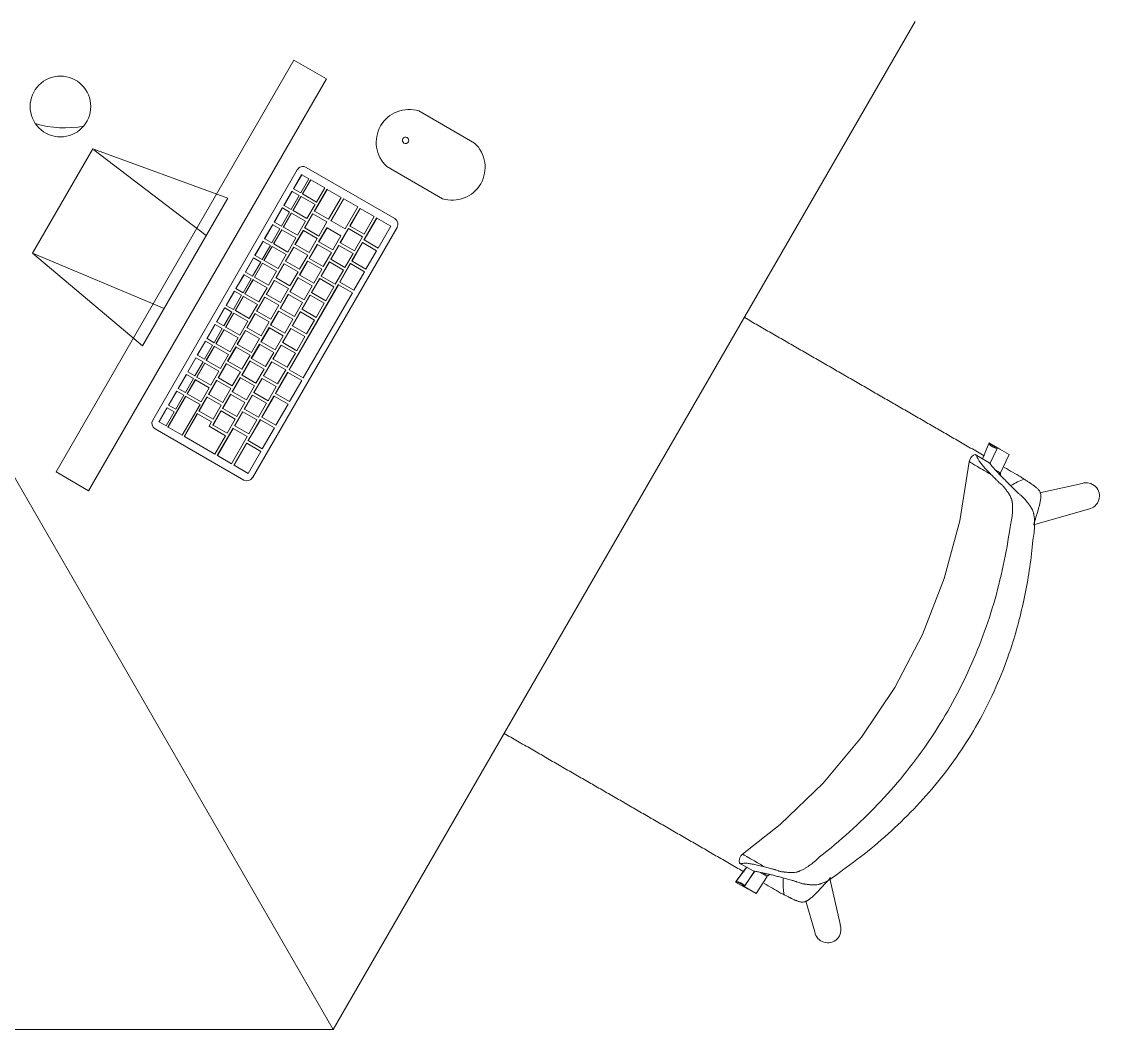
# Model space of a CAD drawing. Header units: millimetres. Extents: x 155927 to 295199, y -4084 to 97293.
# Drawn here: x 177814 to 178879, y 20012 to 21008 of the extents above; entities that cross this region are included whole.
import ezdxf

# ---------------------------------------------------------------- set-up
doc = ezdxf.new("R2010")
doc.units = ezdxf.units.MM
doc.header["$MEASUREMENT"] = 0
doc.layers.add('A-GENM', color=8, linetype='CONTINUOUS', lineweight=9)
doc.layers.add('I-FURN', color=8, linetype='CONTINUOUS', lineweight=9)

msp = doc.modelspace()

# ---------------------------------------------------------------- linework, layer by layer
at = {"layer": 'A-GENM'}
for p, q in [((178261.4, 20887.6), (178206.4, 20919.3)), ((178094.9, 20863.5), (178182.5, 20812.9)), ((178174.6, 20864.3), (178229.6, 20832.6)), ((177943.5, 20613.8), (178086.2, 20861.1)), ((178082.4, 20842.5), (178090.4, 20856.4)), ((178090.6, 20856.3), (178082.6, 20842.4)), ((178090.6, 20856.3), (178090.4, 20856.4)), ((178097.6, 20852.3), (178090.6, 20856.3)), ((178082.6, 20842.4), (178082.4, 20842.5)), ((178082.6, 20842.4), (178089.6, 20838.4)), ((178089.6, 20838.4), (178097.6, 20852.3)), ((178091.3, 20837.4), (178099.3, 20851.3)), ((178099.5, 20851.1), (178091.5, 20837.3)), ((178099.5, 20851.1), (178099.3, 20851.3)), ((178113.3, 20843.2), (178099.5, 20851.1)), ((178105.3, 20829.3), (178113.3, 20843.2)), ((178072.9, 20826.1), (178080.9, 20839.9)), ((178081.1, 20839.8), (178073.1, 20826)), ((178080.1, 20822), (178088.1, 20835.8)), ((178081.1, 20839.8), (178080.9, 20839.9)), ((178088.1, 20835.8), (178081.1, 20839.8)), ((178081.8, 20821), (178089.8, 20834.8)), ((178090, 20834.7), (178082, 20820.8)), ((178090, 20834.7), (178089.8, 20834.8)), ((178103.8, 20826.7), (178090, 20834.7)), ((178091.5, 20837.3), (178091.3, 20837.4)), ((178091.5, 20837.3), (178105.3, 20829.3)), ((178102.9, 20820.3), (178115.4, 20842)), ((178115.7, 20841.8), (178103.2, 20820.2)), ((178115.7, 20841.8), (178115.4, 20842)), ((178129.5, 20833.9), (178115.7, 20841.8)), ((178117, 20812.2), (178129.5, 20833.9)), ((178119.3, 20810.8), (178131.8, 20832.5)), ((178132.1, 20832.4), (178119.6, 20810.7)), ((178132.1, 20832.4), (178131.8, 20832.5)), ((178145.9, 20824.4), (178132.1, 20832.4)), ((178063.4, 20809.6), (178071.4, 20823.5)), ((178071.6, 20823.4), (178063.6, 20809.5)), ((178071.6, 20823.4), (178071.4, 20823.5)), ((178078.6, 20819.4), (178071.6, 20823.4)), ((178073.1, 20826), (178072.9, 20826.1)), ((178073.1, 20826), (178080.1, 20822)), ((178082, 20820.8), (178081.8, 20821)), ((178082, 20820.8), (178095.8, 20812.9)), ((178095.8, 20812.9), (178103.8, 20826.7)), ((178133.4, 20802.7), (178145.9, 20824.4)), ((178138.2, 20805.7), (178148.2, 20823)), ((178148.4, 20822.9), (178138.4, 20805.6)), ((178148.4, 20822.9), (178148.2, 20823)), ((178162.2, 20814.9), (178148.4, 20822.9)), ((178070.6, 20805.5), (178078.6, 20819.4)), ((178072.3, 20804.5), (178080.3, 20818.4)), ((178080.5, 20818.2), (178072.5, 20804.4)), ((178080.5, 20818.2), (178080.3, 20818.4)), ((178094.3, 20810.3), (178080.5, 20818.2)), ((178086.3, 20796.4), (178094.3, 20810.3)), ((178093.4, 20803.9), (178101.4, 20817.7)), ((178101.7, 20817.6), (178093.7, 20803.7)), ((178101.7, 20817.6), (178101.4, 20817.7)), ((178115.5, 20809.6), (178101.7, 20817.6)), ((178103.2, 20820.2), (178102.9, 20820.3)), ((178103.2, 20820.2), (178117, 20812.2)), ((178119.6, 20810.7), (178119.3, 20810.8)), ((178119.6, 20810.7), (178133.4, 20802.7)), ((178152.1, 20791.9), (178164.6, 20813.6)), ((178152.2, 20797.6), (178162.2, 20814.9)), ((178164.8, 20813.4), (178152.3, 20791.8)), ((178164.8, 20813.4), (178164.6, 20813.6)), ((178178.6, 20805.5), (178164.8, 20813.4)), ((178184.8, 20804.2), (178042.1, 20556.9)), ((178053.9, 20793.2), (178061.9, 20807)), ((178062.1, 20806.9), (178054.1, 20793)), ((178061.1, 20789.1), (178069.1, 20802.9)), ((178062.1, 20806.9), (178061.9, 20807)), ((178069.1, 20802.9), (178062.1, 20806.9)), ((178062.8, 20788.1), (178070.8, 20801.9)), ((178071, 20801.8), (178063, 20787.9)), ((178063.6, 20809.5), (178063.4, 20809.6)), ((178063.6, 20809.5), (178070.6, 20805.5)), ((178071, 20801.8), (178070.8, 20801.9)), ((178084.8, 20793.8), (178071, 20801.8)), ((178072.5, 20804.4), (178072.3, 20804.5)), ((178072.5, 20804.4), (178086.3, 20796.4)), ((178083.9, 20787.4), (178091.9, 20801.3)), ((178092.2, 20801.1), (178084.2, 20787.3)), ((178092.2, 20801.1), (178091.9, 20801.3)), ((178106, 20793.1), (178092.2, 20801.1)), ((178093.7, 20803.7), (178093.4, 20803.9)), ((178093.7, 20803.7), (178107.5, 20795.7)), ((178107.3, 20790.1), (178115.3, 20803.9)), ((178107.5, 20795.7), (178115.5, 20809.6)), ((178115.6, 20803.8), (178107.6, 20789.9)), ((178115.6, 20803.8), (178115.3, 20803.9)), ((178129.4, 20795.8), (178115.6, 20803.8)), ((178128.7, 20789.3), (178136.7, 20803.1)), ((178136.9, 20803), (178128.9, 20789.1)), ((178136.9, 20803), (178136.7, 20803.1)), ((178150.8, 20795), (178136.9, 20803)), ((178138.4, 20805.6), (178138.2, 20805.7)), ((178138.4, 20805.6), (178152.2, 20797.6)), ((178166.1, 20783.8), (178178.6, 20805.5)), ((178044.4, 20776.7), (178052.4, 20790.6)), ((178052.6, 20790.4), (178044.6, 20776.6)), ((178052.6, 20790.4), (178052.4, 20790.6)), ((178059.6, 20786.5), (178052.6, 20790.4)), ((178054.1, 20793), (178053.9, 20793.2)), ((178054.1, 20793), (178061.1, 20789.1)), ((178076.8, 20779.9), (178084.8, 20793.8)), ((178098, 20779.3), (178106, 20793.1)), ((178107.6, 20789.9), (178107.3, 20790.1)), ((178107.6, 20789.9), (178121.4, 20781.9)), ((178121.4, 20781.9), (178129.4, 20795.8)), ((178128.9, 20789.1), (178128.7, 20789.3)), ((178128.9, 20789.1), (178142.8, 20781.1)), ((178140.1, 20771.1), (178150.6, 20789.3)), ((178150.8, 20789.2), (178140.3, 20771)), ((178142.8, 20781.1), (178150.8, 20795)), ((178150.8, 20789.2), (178150.6, 20789.3)), ((178164.6, 20781.2), (178150.8, 20789.2)), ((178152.3, 20791.8), (178152.1, 20791.9)), ((178152.3, 20791.8), (178166.1, 20783.8)), ((178051.6, 20772.6), (178059.6, 20786.5)), ((178053.3, 20771.6), (178061.3, 20785.5)), ((178061.5, 20785.3), (178053.5, 20771.5)), ((178061.5, 20785.3), (178061.3, 20785.5)), ((178075.3, 20777.3), (178061.5, 20785.3)), ((178063, 20787.9), (178062.8, 20788.1)), ((178063, 20787.9), (178076.8, 20779.9)), ((178074.4, 20770.9), (178082.4, 20784.8)), ((178082.7, 20784.7), (178074.7, 20770.8)), ((178082.7, 20784.7), (178082.4, 20784.8)), ((178096.5, 20776.7), (178082.7, 20784.7)), ((178084.2, 20787.3), (178083.9, 20787.4)), ((178084.2, 20787.3), (178098, 20779.3)), ((178097.8, 20773.6), (178105.8, 20787.5)), ((178106.1, 20787.3), (178098.1, 20773.5)), ((178106.1, 20787.3), (178105.8, 20787.5)), ((178119.9, 20779.3), (178106.1, 20787.3)), ((178111.9, 20765.5), (178119.9, 20779.3)), ((178119.2, 20772.8), (178127.2, 20786.7)), ((178127.4, 20786.5), (178119.4, 20772.7)), ((178127.4, 20786.5), (178127.2, 20786.7)), ((178141.3, 20778.5), (178127.4, 20786.5)), ((178133.3, 20764.7), (178141.3, 20778.5)), ((178154.1, 20763), (178164.6, 20781.2)), ((178034.9, 20760.3), (178042.9, 20774.1)), ((178043.1, 20774), (178035.1, 20760.1)), ((178042.1, 20756.1), (178050.1, 20770)), ((178043.1, 20774), (178042.9, 20774.1)), ((178050.1, 20770), (178043.1, 20774)), ((178043.8, 20755.2), (178051.8, 20769)), ((178052, 20768.9), (178044, 20755)), ((178044.6, 20776.6), (178044.4, 20776.7)), ((178044.6, 20776.6), (178051.6, 20772.6)), ((178052, 20768.9), (178051.8, 20769)), ((178065.8, 20760.9), (178052, 20768.9)), ((178053.5, 20771.5), (178053.3, 20771.6)), ((178053.5, 20771.5), (178067.3, 20763.5)), ((178064.9, 20754.5), (178072.9, 20768.3)), ((178073.2, 20768.2), (178065.2, 20754.4)), ((178067.3, 20763.5), (178075.3, 20777.3)), ((178073.2, 20768.2), (178072.9, 20768.3)), ((178087, 20760.2), (178073.2, 20768.2)), ((178074.7, 20770.8), (178074.4, 20770.9)), ((178074.7, 20770.8), (178088.5, 20762.8)), ((178088.3, 20757.2), (178096.3, 20771)), ((178088.5, 20762.8), (178096.5, 20776.7)), ((178096.6, 20770.9), (178088.6, 20757)), ((178096.5, 20770.9), (178096.3, 20771)), ((178110.4, 20762.9), (178096.6, 20770.9)), ((178098.1, 20773.5), (178097.8, 20773.6)), ((178098.1, 20773.5), (178111.9, 20765.5)), ((178109.7, 20756.3), (178117.7, 20770.2)), ((178117.9, 20770.1), (178109.9, 20756.2)), ((178117.9, 20770.1), (178117.7, 20770.2)), ((178131.8, 20762.1), (178117.9, 20770.1)), ((178119.4, 20772.7), (178119.2, 20772.8)), ((178119.4, 20772.7), (178133.3, 20764.7)), ((178128.1, 20750.3), (178138.6, 20768.5)), ((178138.8, 20768.4), (178128.3, 20750.2)), ((178138.8, 20768.4), (178138.6, 20768.5)), ((178152.6, 20760.4), (178138.8, 20768.4)), ((178140.3, 20771), (178140.1, 20771.1)), ((178140.3, 20771), (178154.1, 20763)), ((178025.4, 20743.8), (178033.4, 20757.7)), ((178033.6, 20757.5), (178025.6, 20743.7)), ((178033.6, 20757.5), (178033.4, 20757.7)), ((178040.6, 20753.5), (178033.6, 20757.5)), ((178035.1, 20760.1), (178034.9, 20760.3)), ((178035.1, 20760.1), (178042.1, 20756.1)), ((178057.8, 20747), (178065.8, 20760.9)), ((178079, 20746.4), (178087, 20760.2)), ((178088.6, 20757), (178088.3, 20757.2)), ((178088.6, 20757), (178102.4, 20749)), ((178102.4, 20749), (178110.4, 20762.9)), ((178123.8, 20748.2), (178131.8, 20762.1)), ((178142.1, 20742.2), (178152.6, 20760.4)), ((178032.6, 20739.7), (178040.6, 20753.5)), ((178034.3, 20738.7), (178042.3, 20752.6)), ((178042.5, 20752.4), (178034.5, 20738.6)), ((178042.5, 20752.4), (178042.3, 20752.6)), ((178056.3, 20744.4), (178042.5, 20752.4)), ((178044, 20755), (178043.8, 20755.2)), ((178044, 20755), (178057.8, 20747)), ((178055.4, 20738), (178063.4, 20751.9)), ((178063.7, 20751.8), (178055.7, 20737.9)), ((178063.7, 20751.8), (178063.4, 20751.9)), ((178077.5, 20743.8), (178063.7, 20751.8)), ((178065.2, 20754.4), (178064.9, 20754.5)), ((178065.2, 20754.4), (178079, 20746.4)), ((178078.1, 20663.7), (178126.6, 20747.7)), ((178126.8, 20747.6), (178078.3, 20663.6)), ((178078.8, 20740.7), (178086.8, 20754.6)), ((178087.1, 20754.4), (178079.1, 20740.6)), ((178087.1, 20754.4), (178086.8, 20754.6)), ((178100.9, 20746.4), (178087.1, 20754.4)), ((178092.9, 20732.6), (178100.9, 20746.4)), ((178100.2, 20739.9), (178108.2, 20753.7)), ((178108.4, 20753.6), (178100.4, 20739.8)), ((178108.4, 20753.6), (178108.2, 20753.7)), ((178122.3, 20745.6), (178108.4, 20753.6)), ((178109.9, 20756.2), (178109.7, 20756.3)), ((178109.9, 20756.2), (178123.8, 20748.2)), ((178126.8, 20747.6), (178126.6, 20747.7)), ((178140.6, 20739.6), (178126.8, 20747.6)), ((178128.3, 20750.2), (178128.1, 20750.3)), ((178128.3, 20750.2), (178142.1, 20742.2)), ((178015.9, 20727.4), (178023.9, 20741.2)), ((178024.1, 20741.1), (178016.1, 20727.2)), ((178023.1, 20723.2), (178031.1, 20737.1)), ((178024.1, 20741.1), (178023.9, 20741.2)), ((178031.1, 20737.1), (178024.1, 20741.1)), ((178024.8, 20722.2), (178032.8, 20736.1)), ((178033, 20736), (178025, 20722.1)), ((178025.6, 20743.7), (178025.4, 20743.8)), ((178025.6, 20743.7), (178032.6, 20739.7)), ((178033, 20736), (178032.8, 20736.1)), ((178046.8, 20728), (178033, 20736)), ((178034.5, 20738.6), (178034.3, 20738.7)), ((178034.5, 20738.6), (178048.3, 20730.6)), ((178048.3, 20730.6), (178056.3, 20744.4)), ((178055.7, 20737.9), (178055.4, 20738)), ((178055.7, 20737.9), (178069.5, 20729.9)), ((178069.3, 20724.2), (178077.3, 20738.1)), ((178069.5, 20729.9), (178077.5, 20743.8)), ((178077.6, 20738), (178069.6, 20724.1)), ((178077.6, 20738), (178077.3, 20738.1)), ((178091.4, 20730), (178077.6, 20738)), ((178079.1, 20740.6), (178078.8, 20740.7)), ((178079.1, 20740.6), (178092.9, 20732.6)), ((178090.7, 20723.4), (178098.7, 20737.3)), ((178098.9, 20737.2), (178090.9, 20723.3)), ((178092.1, 20655.6), (178140.6, 20739.6)), ((178098.9, 20737.2), (178098.7, 20737.3)), ((178112.8, 20729.2), (178098.9, 20737.2)), ((178100.4, 20739.8), (178100.2, 20739.9)), ((178100.4, 20739.8), (178114.3, 20731.8)), ((178114.3, 20731.8), (178122.3, 20745.6)), ((178016.1, 20727.2), (178015.9, 20727.4)), ((178016.1, 20727.2), (178023.1, 20723.2)), ((178038.8, 20714.1), (178046.8, 20728)), ((178045.9, 20721.6), (178053.9, 20735.4)), ((178054.2, 20735.3), (178046.2, 20721.4)), ((178054.2, 20735.3), (178053.9, 20735.4)), ((178068, 20727.3), (178054.2, 20735.3)), ((178060, 20713.5), (178068, 20727.3)), ((178083.4, 20716.1), (178091.4, 20730)), ((178104.8, 20715.3), (178112.8, 20729.2)), ((178006.4, 20710.9), (178014.4, 20724.8)), ((178014.6, 20724.6), (178006.6, 20710.8)), ((178013.6, 20706.8), (178021.6, 20720.6)), ((178014.6, 20724.6), (178014.4, 20724.8)), ((178021.6, 20720.6), (178014.6, 20724.6)), ((178015.3, 20705.8), (178023.3, 20719.6)), ((178023.5, 20719.5), (178015.5, 20705.7)), ((178023.5, 20719.5), (178023.3, 20719.6)), ((178037.3, 20711.5), (178023.5, 20719.5)), ((178025, 20722.1), (178024.8, 20722.2)), ((178025, 20722.1), (178038.8, 20714.1)), ((178036.4, 20705.1), (178044.4, 20719)), ((178044.7, 20718.8), (178036.7, 20705)), ((178044.7, 20718.8), (178044.4, 20719)), ((178058.5, 20710.9), (178044.7, 20718.8)), ((178046.2, 20721.4), (178045.9, 20721.6)), ((178046.2, 20721.4), (178060, 20713.5)), ((178059.8, 20707.8), (178067.8, 20721.6)), ((178068.1, 20721.5), (178060.1, 20707.6)), ((178068.1, 20721.5), (178067.8, 20721.6)), ((178081.9, 20713.5), (178068.1, 20721.5)), ((178069.6, 20724.1), (178069.3, 20724.2)), ((178069.6, 20724.1), (178083.4, 20716.1)), ((178081.2, 20707), (178089.2, 20720.8)), ((178089.4, 20720.7), (178081.4, 20706.8)), ((178089.4, 20720.7), (178089.2, 20720.8)), ((178103.3, 20712.7), (178089.4, 20720.7)), ((178090.9, 20723.3), (178090.7, 20723.4)), ((178090.9, 20723.3), (178104.8, 20715.3)), ((177996.9, 20694.5), (178004.9, 20708.3)), ((178005.1, 20708.2), (177997.1, 20694.3)), ((178004.1, 20690.3), (178012.1, 20704.2)), ((178005.1, 20708.2), (178004.9, 20708.3)), ((178012.1, 20704.2), (178005.1, 20708.2)), ((178006.6, 20710.8), (178006.4, 20710.9)), ((178006.6, 20710.8), (178013.6, 20706.8)), ((178015.5, 20705.7), (178015.3, 20705.8)), ((178015.5, 20705.7), (178029.3, 20697.7)), ((178029.3, 20697.7), (178037.3, 20711.5)), ((178036.7, 20705), (178036.4, 20705.1)), ((178036.7, 20705), (178050.5, 20697)), ((178050.3, 20691.3), (178058.3, 20705.2)), ((178050.5, 20697), (178058.5, 20710.9)), ((178058.6, 20705.1), (178050.6, 20691.2)), ((178058.6, 20705.1), (178058.3, 20705.2)), ((178072.4, 20697.1), (178058.6, 20705.1)), ((178060.1, 20707.6), (178059.8, 20707.8)), ((178060.1, 20707.6), (178073.9, 20699.7)), ((178071.7, 20690.5), (178079.7, 20704.4)), ((178079.9, 20704.2), (178071.9, 20690.4)), ((178073.9, 20699.7), (178081.9, 20713.5)), ((178079.9, 20704.2), (178079.7, 20704.4)), ((178093.8, 20696.3), (178079.9, 20704.2)), ((178081.4, 20706.8), (178081.2, 20707)), ((178081.4, 20706.8), (178095.3, 20698.9)), ((178095.3, 20698.9), (178103.3, 20712.7)), ((177997.1, 20694.3), (177996.9, 20694.5)), ((177997.1, 20694.3), (178004.1, 20690.3)), ((178005.8, 20689.3), (178013.8, 20703.2)), ((178014, 20703.1), (178006, 20689.2)), ((178014, 20703.1), (178013.8, 20703.2)), ((178027.8, 20695.1), (178014, 20703.1)), ((178019.8, 20681.2), (178027.8, 20695.1)), ((178026.9, 20688.7), (178034.9, 20702.5)), ((178035.2, 20702.4), (178027.2, 20688.5)), ((178035.2, 20702.4), (178034.9, 20702.5)), ((178049, 20694.4), (178035.2, 20702.4)), ((178041, 20680.6), (178049, 20694.4)), ((178064.4, 20683.2), (178072.4, 20697.1)), ((178085.8, 20682.4), (178093.8, 20696.3)), ((177987.4, 20678), (177995.4, 20691.9)), ((177995.6, 20691.7), (177987.6, 20677.9)), ((177994.6, 20673.9), (178002.6, 20687.7)), ((177995.6, 20691.7), (177995.4, 20691.9)), ((178002.6, 20687.7), (177995.6, 20691.7)), ((177996.3, 20672.9), (178004.3, 20686.7)), ((178004.5, 20686.6), (177996.5, 20672.7)), ((178004.5, 20686.6), (178004.3, 20686.7)), ((178018.3, 20678.6), (178004.5, 20686.6)), ((178006, 20689.2), (178005.8, 20689.3)), ((178006, 20689.2), (178019.8, 20681.2)), ((178017.4, 20672.2), (178025.4, 20686.1)), ((178025.7, 20685.9), (178017.7, 20672.1)), ((178025.7, 20685.9), (178025.4, 20686.1)), ((178039.5, 20678), (178025.7, 20685.9)), ((178027.2, 20688.5), (178026.9, 20688.7)), ((178027.2, 20688.5), (178041, 20680.6)), ((178040.8, 20674.9), (178048.8, 20688.7)), ((178049.1, 20688.6), (178041.1, 20674.7)), ((178049.1, 20688.6), (178048.8, 20688.7)), ((178062.9, 20680.6), (178049.1, 20688.6)), ((178050.6, 20691.2), (178050.3, 20691.3)), ((178050.6, 20691.2), (178064.4, 20683.2)), ((178062.2, 20674.1), (178070.2, 20687.9)), ((178070.4, 20687.8), (178062.4, 20673.9)), ((178070.4, 20687.8), (178070.2, 20687.9)), ((178084.3, 20679.8), (178070.4, 20687.8)), ((178071.9, 20690.4), (178071.7, 20690.5)), ((178071.9, 20690.4), (178085.8, 20682.4)), ((177977.9, 20661.5), (177985.9, 20675.4)), ((177986.1, 20675.3), (177978.1, 20661.4)), ((177986.1, 20675.3), (177985.9, 20675.4)), ((177993.1, 20671.3), (177986.1, 20675.3)), ((177987.6, 20677.9), (177987.4, 20678)), ((177987.6, 20677.9), (177994.6, 20673.9)), ((177996.5, 20672.7), (177996.3, 20672.9)), ((177996.5, 20672.7), (178010.3, 20664.8)), ((178010.3, 20664.8), (178018.3, 20678.6)), ((178017.7, 20672.1), (178017.4, 20672.2)), ((178017.7, 20672.1), (178031.5, 20664.1)), ((178031.3, 20658.4), (178039.3, 20672.3)), ((178031.5, 20664.1), (178039.5, 20678)), ((178039.6, 20672.1), (178031.6, 20658.3)), ((178039.6, 20672.1), (178039.3, 20672.3)), ((178053.4, 20664.2), (178039.6, 20672.1)), ((178041.1, 20674.7), (178040.8, 20674.9)), ((178041.1, 20674.7), (178054.9, 20666.8)), ((178054.9, 20666.8), (178062.9, 20680.6)), ((178062.4, 20673.9), (178062.2, 20674.1)), ((178062.4, 20673.9), (178076.3, 20666)), ((178076.3, 20666), (178084.3, 20679.8)), ((177978.1, 20661.4), (177977.9, 20661.5)), ((177978.1, 20661.4), (177985.1, 20657.4)), ((177985.1, 20657.4), (177993.1, 20671.3)), ((177986.8, 20656.4), (177994.8, 20670.3)), ((177995, 20670.1), (177987, 20656.3)), ((177995, 20670.1), (177994.8, 20670.3)), ((178008.8, 20662.2), (177995, 20670.1)), ((178000.8, 20648.3), (178008.8, 20662.2)), ((178007.9, 20655.8), (178015.9, 20669.6)), ((178016.2, 20669.5), (178008.2, 20655.6)), ((178016.2, 20669.5), (178015.9, 20669.6)), ((178030, 20661.5), (178016.2, 20669.5)), ((178022, 20647.6), (178030, 20661.5)), ((178045.4, 20650.3), (178053.4, 20664.2)), ((178052.7, 20657.6), (178060.7, 20671.5)), ((178060.9, 20671.3), (178052.9, 20657.5)), ((178060.9, 20671.3), (178060.7, 20671.5)), ((178074.8, 20663.4), (178060.9, 20671.3)), ((178064.6, 20640.4), (178076.6, 20661.1)), ((178066.8, 20649.5), (178074.8, 20663.4)), ((178076.8, 20661), (178076.6, 20661.1)), ((178078.3, 20663.6), (178078.1, 20663.7)), ((178078.3, 20663.6), (178092.1, 20655.6)), ((177968.4, 20645.1), (177976.4, 20658.9)), ((177976.6, 20658.8), (177968.6, 20645)), ((177975.6, 20641), (177983.6, 20654.8)), ((177976.6, 20658.8), (177976.4, 20658.9)), ((177983.6, 20654.8), (177976.6, 20658.8)), ((177977.3, 20640), (177985.3, 20653.8)), ((177985.5, 20653.7), (177977.5, 20639.8)), ((177985.5, 20653.7), (177985.3, 20653.8)), ((177999.3, 20645.7), (177985.5, 20653.7)), ((177987, 20656.3), (177986.8, 20656.4)), ((177987, 20656.3), (178000.8, 20648.3)), ((177998.4, 20639.3), (178006.4, 20653.2)), ((178006.7, 20653), (177998.7, 20639.2)), ((178006.7, 20653), (178006.4, 20653.2)), ((178020.5, 20645), (178006.7, 20653)), ((178008.2, 20655.6), (178007.9, 20655.8)), ((178008.2, 20655.6), (178022, 20647.6)), ((178021.8, 20642), (178029.8, 20655.8)), ((178030.1, 20655.7), (178022.1, 20641.8)), ((178030.1, 20655.7), (178029.8, 20655.8)), ((178043.9, 20647.7), (178030.1, 20655.7)), ((178031.6, 20658.3), (178031.3, 20658.4)), ((178031.6, 20658.3), (178045.4, 20650.3)), ((178043.2, 20641.2), (178051.2, 20655)), ((178051.4, 20654.9), (178043.4, 20641)), ((178051.4, 20654.9), (178051.2, 20655)), ((178065.3, 20646.9), (178051.4, 20654.9)), ((178052.9, 20657.5), (178052.7, 20657.6)), ((178052.9, 20657.5), (178066.8, 20649.5)), ((178076.8, 20661), (178064.8, 20640.2)), ((178090.6, 20653), (178076.8, 20661)), ((178078.6, 20632.3), (178090.6, 20653)), ((177958.9, 20628.6), (177966.9, 20642.5)), ((177967.1, 20642.4), (177959.1, 20628.5)), ((177967.1, 20642.4), (177966.9, 20642.5)), ((177974.1, 20638.4), (177967.1, 20642.4)), ((177968.6, 20645), (177968.4, 20645.1)), ((177968.6, 20645), (177975.6, 20641)), ((177977.5, 20639.8), (177977.3, 20640)), ((177977.5, 20639.8), (177991.3, 20631.9)), ((177991.3, 20631.9), (177999.3, 20645.7)), ((178012.5, 20631.2), (178020.5, 20645)), ((178022.1, 20641.8), (178021.8, 20642)), ((178022.1, 20641.8), (178035.9, 20633.9)), ((178035.9, 20633.9), (178043.9, 20647.7)), ((178043.4, 20641), (178043.2, 20641.2)), ((178043.4, 20641), (178057.3, 20633)), ((178057.3, 20633), (178065.3, 20646.9)), ((178064.8, 20640.2), (178064.6, 20640.4)), ((178064.8, 20640.2), (178078.6, 20632.3)), ((177958.3, 20607.1), (177975.8, 20637.4)), ((177976, 20637.2), (177958.5, 20606.9)), ((177966.1, 20624.5), (177974.1, 20638.4)), ((177972.6, 20598.8), (177990.1, 20629.1)), ((177976, 20637.2), (177975.8, 20637.4)), ((177990.1, 20629.1), (177976, 20637.2)), ((177988.9, 20622.9), (177996.9, 20636.7)), ((177997.2, 20636.6), (177989.2, 20622.7)), ((177997.2, 20636.6), (177996.9, 20636.7)), ((178011, 20628.6), (177997.2, 20636.6)), ((177998.7, 20639.2), (177998.4, 20639.3)), ((177998.7, 20639.2), (178012.5, 20631.2)), ((178012.3, 20625.5), (178020.3, 20639.4)), ((178020.6, 20639.2), (178012.6, 20625.4)), ((178020.6, 20639.2), (178020.3, 20639.4)), ((178034.4, 20631.3), (178020.6, 20639.2)), ((178026.4, 20617.4), (178034.4, 20631.3)), ((178033.7, 20624.7), (178041.7, 20638.6)), ((178041.9, 20638.4), (178033.9, 20624.6)), ((178041.9, 20638.4), (178041.7, 20638.6)), ((178055.8, 20630.4), (178041.9, 20638.4)), ((178047.8, 20616.6), (178055.8, 20630.4)), ((178051.1, 20617), (178063.1, 20637.8)), ((178063.3, 20637.6), (178051.3, 20616.8)), ((178063.3, 20637.6), (178063.1, 20637.8)), ((178077.1, 20629.7), (178063.3, 20637.6)), ((178065.1, 20608.9), (178077.1, 20629.7)), ((177949.4, 20612.2), (177957.4, 20626)), ((177957.6, 20625.9), (177949.6, 20612)), ((177956.6, 20608.1), (177964.6, 20621.9)), ((177957.6, 20625.9), (177957.4, 20626)), ((177964.6, 20621.9), (177957.6, 20625.9)), ((177959.1, 20628.5), (177958.9, 20628.6)), ((177959.1, 20628.5), (177966.1, 20624.5)), ((177974.4, 20597.7), (177987.4, 20620.3)), ((177987.7, 20620.1), (177974.7, 20597.6)), ((177987.7, 20620.1), (177987.4, 20620.3)), ((178001.5, 20612.1), (177987.7, 20620.1)), ((177989.2, 20622.7), (177988.9, 20622.9)), ((177989.2, 20622.7), (178003, 20614.7)), ((178002.8, 20609.1), (178010.8, 20622.9)), ((178003, 20614.7), (178011, 20628.6)), ((178011.1, 20622.8), (178003.1, 20608.9)), ((178011.1, 20622.8), (178010.8, 20622.9)), ((178024.9, 20614.8), (178011.1, 20622.8)), ((178012.6, 20625.4), (178012.3, 20625.5)), ((178012.6, 20625.4), (178026.4, 20617.4)), ((178024.2, 20608.3), (178032.2, 20622.1)), ((178032.4, 20622), (178024.4, 20608.1)), ((178032.4, 20622), (178032.2, 20622.1)), ((178046.3, 20614), (178032.4, 20622)), ((178033.9, 20624.6), (178033.7, 20624.7)), ((178033.9, 20624.6), (178047.8, 20616.6)), ((177949.6, 20612), (177949.4, 20612.2)), ((177949.6, 20612), (177956.6, 20608.1)), ((177999, 20607.8), (178001.5, 20612.1)), ((178015.4, 20598.3), (177999, 20607.8)), ((178003.1, 20608.9), (178002.8, 20609.1)), ((178003.1, 20608.9), (178016.9, 20600.9)), ((178016.9, 20600.9), (178024.9, 20614.8)), ((178024.4, 20608.1), (178024.2, 20608.3)), ((178024.4, 20608.1), (178038.3, 20600.1)), ((178037.6, 20593.6), (178049.6, 20614.4)), ((178049.8, 20614.2), (178037.8, 20593.5)), ((178038.3, 20600.1), (178046.3, 20614)), ((178049.8, 20614.2), (178049.6, 20614.4)), ((178063.6, 20606.3), (178049.8, 20614.2)), ((178051.3, 20616.8), (178051.1, 20617)), ((178051.3, 20616.8), (178065.1, 20608.9)), ((178033.4, 20554.6), (177945.8, 20605.2)), ((177958.5, 20606.9), (177958.3, 20607.1)), ((177958.5, 20606.9), (177972.6, 20598.8)), ((177974.7, 20597.6), (177974.4, 20597.7)), ((177974.7, 20597.6), (178004.9, 20580.2)), ((178004.9, 20580.2), (178015.4, 20598.3)), ((178007.2, 20578.8), (178022.7, 20605.7)), ((178022.9, 20605.5), (178007.4, 20578.7)), ((178021.3, 20570.7), (178036.8, 20597.5)), ((178022.9, 20605.5), (178022.7, 20605.7)), ((178036.8, 20597.5), (178022.9, 20605.5)), ((178051.6, 20585.5), (178063.6, 20606.3)), ((178023.6, 20569.3), (178036.1, 20591)), ((178036.3, 20590.9), (178023.8, 20569.2)), ((178036.3, 20590.9), (178036.1, 20591)), ((178050.1, 20582.9), (178036.3, 20590.9)), ((178037.8, 20593.5), (178037.6, 20593.6)), ((178037.8, 20593.5), (178051.6, 20585.5)), ((178007.4, 20578.7), (178007.2, 20578.8)), ((178007.4, 20578.7), (178021.3, 20570.7)), ((178037.6, 20561.2), (178050.1, 20582.9)), ((178023.8, 20569.2), (178023.6, 20569.3)), ((178023.8, 20569.2), (178037.6, 20561.2))]:
    msp.add_line(p, q, dxfattribs=at)
for centre, radius, start, end in [((178196.7, 20888.3), 32.5, 72.6804, 227.3196), ((178193.2, 20890.2), 3.16, 60, 240), ((178193.2, 20890.2), 3.16, 240, 60), ((178239.3, 20863.6), 32.5, 252.6804, 47.3196), ((178091.7, 20858), 6.35, 60, 150), ((178179.3, 20807.4), 6.35, 330, 60), ((177948.9, 20610.7), 6.35, 150, 240), ((178036.6, 20560.1), 6.35, 240, 330)]:
    msp.add_arc(centre, radius, start, end, dxfattribs=at)
at = {"layer": 'I-FURN'}
for p, q in [((178121.8, 20011.7), (178696.8, 21007.7)), ((178121.8, 20011.7), (177566.8, 20973)), ((177566.8, 20973), (178121.8, 20011.7)), ((177847.9, 20562.6), (178082.9, 20969.5)), ((178082.9, 20969.5), (178115, 20951)), ((178115, 20951), (177880, 20544)), ((177884.1, 20881.7), (177824.7, 20778.6)), ((178017.6, 20833.1), (177884.1, 20881.7)), ((177996.3, 20796.2), (177885.2, 20880.8)), ((177933.4, 20687.3), (178017.6, 20833.1)), ((177954.7, 20724.2), (177824.7, 20778.6)), ((177824.7, 20778.6), (177933.4, 20687.3)), ((178769.9, 20591.5), (178763.1, 20575.6)), ((178769.5, 20590.7), (178763.1, 20575.6)), ((178781.5, 20584.8), (178769.9, 20591.5)), ((178751.7, 20576.7), (178750.6, 20574.7)), ((178752.7, 20577.8), (178751.7, 20576.7)), ((178754.2, 20579), (178752.7, 20577.8)), ((178756, 20579.7), (178754.2, 20579)), ((178757.7, 20578.7), (178769.6, 20571.9)), ((178770.6, 20570.7), (178778.2, 20586.4)), ((178778.2, 20586.4), (178789.7, 20579.7)), ((178789.7, 20579.7), (178781, 20561.8)), ((178750, 20572.6), (178740.9, 20514.2)), ((178750.6, 20574.7), (178750, 20572.6)), ((177847.9, 20562.6), (177880, 20544)), ((178781, 20561.8), (178775.9, 20564.7)), ((178780.5, 20560.9), (178777.9, 20562.4)), ((178861.6, 20551.2), (178819.8, 20541.9)), ((178813.6, 20510.4), (178868.1, 20525.9)), ((178740.9, 20514.2), (178725.5, 20457.2)), ((178725.5, 20457.2), (178704, 20402.1)), ((178704, 20402.1), (178676.7, 20349.7)), ((178676.7, 20349.7), (178643.8, 20300.5)), ((178643.8, 20300.5), (178605.9, 20255.1)), ((178605.9, 20255.1), (178563.3, 20214.2)), ((178563.3, 20214.2), (178526.2, 20184.9)), ((178523.5, 20181.4), (178524.6, 20183.3)), ((178524.6, 20183.3), (178526.2, 20184.9)), ((178530.3, 20172), (178519.3, 20157.3)), ((178530.1, 20172), (178519.8, 20158.2)), ((178522.8, 20178.1), (178523, 20179.9)), ((178523, 20176.2), (178522.8, 20178.1)), ((178523, 20179.9), (178523.5, 20181.4)), ((178524.8, 20175.1), (178536.6, 20168.3)), ((178527.9, 20152.8), (178538.2, 20168)), ((178528.4, 20153.6), (178538.1, 20168)), ((178550.6, 20162.7), (178539.5, 20146.1)), ((178542.9, 20167.1), (178550.6, 20162.7)), ((178545.9, 20166.5), (178551, 20163.5)), ((178622.8, 20114.5), (178612.4, 20161)), ((178519.3, 20157.3), (178530.9, 20150.7)), ((178539.5, 20146.1), (178527.9, 20152.8)), ((178588.8, 20138.6), (178597.5, 20108)), ((176971.8, 20011.7), (178121.8, 20011.7))]:
    msp.add_line(p, q, dxfattribs=at)
for centre, radius, start, end in [((177852.2, 20923.7), 30, 0, 180), ((177852.2, 20923.7), 30, 180, 0), ((177856.8, 21007.6), 105, 253.6919, 280.2469), ((178865.7, 20538.8), 13.1, 280.4176, 108.0338), ((178610.3, 20110.4), 13.1, 190.3941, 18.0104)]:
    msp.add_arc(centre, radius, start, end, dxfattribs=at)
for centre, start_param, end_param in [((178782.4, 20602.2), 5.960696, 6.540192), ((178782.9, 20603.1), 5.960696, 6.540192), ((178515.7, 20140.4), 2.884586, 3.464082), ((178516.2, 20141.2), 2.884586, 3.464082), ((178527.3, 20133.7), 3.380441, 3.464082)]:
    msp.add_ellipse(centre, major_axis=(-8.7, -15.1), ratio=0.978487, start_param=start_param, end_param=end_param, dxfattribs=at)
for points, knots in [([(178527.7, 20715.4), (178527.9, 20715.3), (178530.3, 20714), (178534.8, 20711.3), (178541.4, 20707.5), (178548, 20703.7), (178556.7, 20698.7), (178567.5, 20692.4), (178578.3, 20686.2), (178587, 20681.2), (178593.6, 20677.4), (178600.2, 20673.6), (178608.9, 20668.5), (178619.8, 20662.3), (178632.7, 20654.8), (178645.9, 20647.2), (178659, 20639.6), (178671.9, 20632.2), (178682.7, 20626), (178691.3, 20621), (178697.9, 20617.1), (178704.5, 20613.4), (178713.1, 20608.4), (178723.7, 20602.3), (178734.4, 20596.1), (178743.1, 20591), (178749.8, 20587.2), (178756.6, 20583.3), (178761.7, 20580.4), (178764.5, 20578.7), (178765.1, 20578.4)], [-0.7515277, -0.7515277, -0.7515277, -0.7515277, -0.75, -0.7321429, -0.7142857, -0.6964286, -0.6785714, -0.6428571, -0.6071429, -0.5892857, -0.5714286, -0.5535714, -0.5357143, -0.5, -0.4642857, -0.4285714, -0.3928571, -0.3571429, -0.3214286, -0.3035714, -0.2857143, -0.2678571, -0.25, -0.2142857, -0.1785714, -0.1607143, -0.1428571, -0.125, -0.1071429, -0.1022726, -0.1022726, -0.1022726, -0.1022726]), ([(178750, 20572.6), (178750, 20572.6), (178750.2, 20572.6), (178750.6, 20572.3), (178751.4, 20571.9), (178753.1, 20570.9), (178756.5, 20568.9), (178762.7, 20565.3), (178768.4, 20562), (178771.6, 20560.2)], [0.3374293, 0.3374293, 0.3374293, 0.3374293, 0.3888889, 0.4444444, 0.5138889, 0.5833333, 0.7222222, 0.8611111, 1, 1, 1, 1]), ([(178774.5, 20566.2), (178775.8, 20564.7), (178778.1, 20562.2), (178781.7, 20558.4), (178784.7, 20555.4), (178787.8, 20552.3), (178791.1, 20549), (178794, 20546), (178796.5, 20543.6), (178798.1, 20542), (178799.4, 20540.8), (178800.7, 20539.7), (178802, 20538.6), (178803.3, 20537.5), (178804.3, 20536.5), (178805.2, 20535.6), (178805.7, 20534.9), (178806.1, 20534.5), (178806.3, 20534.1), (178806.6, 20533.8), (178806.9, 20533.4), (178807.5, 20532.6), (178808.4, 20531.5), (178809.5, 20530.1), (178810.6, 20528.6), (178811.6, 20526.9), (178812.5, 20525.1), (178813.2, 20523.4), (178813.6, 20522.1), (178813.8, 20521.3), (178813.9, 20520.7), (178814, 20520), (178814.1, 20519.2), (178814.4, 20517.7), (178814.6, 20515.4), (178814.7, 20512.5), (178814.7, 20508.3), (178814.3, 20502.6), (178813.5, 20497.6), (178813, 20495)], [0, 0, 0, 0, 0.142857, 0.214286, 0.285714, 0.357143, 0.428571, 0.5, 0.535714, 0.571429, 0.589286, 0.607143, 0.642857, 0.660714, 0.678571, 0.696429, 0.705357, 0.709821, 0.714286, 0.71875, 0.723214, 0.732143, 0.75, 0.767857, 0.785714, 0.803571, 0.821429, 0.839286, 0.848214, 0.852679, 0.857143, 0.861607, 0.866071, 0.875, 0.892857, 0.910714, 0.928571, 0.964286, 1, 1, 1, 1]), ([(178790.5, 20508), (178791.1, 20510.5), (178792.1, 20515.3), (178792.8, 20520.7), (178793, 20524.8), (178793, 20527.6), (178792.9, 20529.8), (178792.8, 20531.3), (178792.7, 20532.1), (178792.6, 20532.7), (178792.5, 20533.3), (178792.3, 20534.1), (178792, 20535.4), (178791.4, 20537.2), (178790.5, 20539), (178789.5, 20540.7), (178788.5, 20542.3), (178787.4, 20543.7), (178786.5, 20544.9), (178786, 20545.6), (178785.7, 20546), (178785.5, 20546.4), (178785.2, 20546.7), (178784.9, 20547.1), (178784.4, 20547.7), (178783.7, 20548.6), (178782.9, 20549.4), (178781.7, 20550.4), (178780.6, 20551.3), (178779.4, 20552.3), (178778.6, 20553.1), (178777.7, 20554), (178776.5, 20555.2), (178774.5, 20557.2), (178772.8, 20559), (178771.6, 20560.2)], [0, 0, 0, 0, 0.0625, 0.125, 0.15625, 0.1875, 0.21875, 0.234375, 0.242188, 0.25, 0.257812, 0.265625, 0.28125, 0.3125, 0.34375, 0.375, 0.40625, 0.4375, 0.46875, 0.484375, 0.492188, 0.5, 0.507812, 0.515625, 0.53125, 0.5625, 0.59375, 0.625, 0.6875, 0.71875, 0.75, 0.78125, 0.8125, 0.875, 1, 1, 1, 1]), ([(178781.2, 20559), (178781.2, 20559.5), (178781.1, 20560.5), (178781, 20561.3), (178780.9, 20561.8)], [-0.5281276, -0.5281276, -0.5281276, -0.5281276, -0.3333333, -0.1258677, -0.1258677, -0.1258677, -0.1258677]), ([(178804.3, 20555.5), (178802, 20554.6), (178797.7, 20552.8), (178793.3, 20550.4), (178791.1, 20548.9), (178790.8, 20548.7)], [0, 0, 0, 0, 0.02777778, 0.05555556, 0.06066679, 0.06066679, 0.06066679, 0.06066679]), ([(178804.3, 20555.5), (178805.2, 20554.9), (178806.6, 20554), (178808.3, 20552.9), (178809.2, 20552.3), (178809.9, 20551.8), (178810.5, 20551.4), (178811.4, 20550.8), (178812.4, 20550.1), (178813.4, 20549.4), (178814.1, 20548.9), (178814.5, 20548.6), (178814.8, 20548.3), (178815.2, 20548.1), (178815.6, 20547.8), (178816.3, 20547.2), (178817.2, 20546.4), (178818.2, 20545.5), (178819, 20544.5), (178819.8, 20543.3), (178820.4, 20542), (178820.7, 20540.7), (178820.8, 20539.6), (178820.8, 20538.8), (178820.8, 20538), (178820.8, 20536.9), (178820.6, 20535.5), (178820.3, 20533.7), (178820, 20531.8), (178819.6, 20530.1), (178819.2, 20528.5), (178818.7, 20526.9), (178818.3, 20525.2), (178817.8, 20523.4), (178817, 20521), (178815.7, 20516.6), (178814.5, 20513), (178813.8, 20510.7)], [0, 0, 0, 0, 0.0625, 0.09375, 0.109375, 0.125, 0.140625, 0.15625, 0.1875, 0.21875, 0.234375, 0.242188, 0.25, 0.257812, 0.265625, 0.28125, 0.3125, 0.34375, 0.375, 0.40625, 0.4375, 0.46875, 0.484375, 0.5, 0.515625, 0.53125, 0.5625, 0.59375, 0.625, 0.65625, 0.6875, 0.71875, 0.75, 0.78125, 0.8125, 0.875, 1, 1, 1, 1]), ([(178602.3, 20182.2), (178612.5, 20190.1), (178632.2, 20206.6), (178669.2, 20242.5), (178710, 20292.5), (178748.7, 20359.6), (178771.6, 20420), (178784.2, 20469.9), (178788.7, 20495.3), (178790.5, 20508)], [-1, -1, -1, -1, -0.9, -0.8, -0.6, -0.4, -0.2, -0.1, 0, 0, 0, 0]), ([(178813, 20495), (178811.5, 20477.3), (178806.4, 20442.3), (178791.7, 20385.1), (178766.8, 20325), (178728.5, 20265.1), (178688.8, 20221.3), (178653.4, 20190.1), (178634.6, 20175.9), (178624.9, 20169.1)], [-1, -1, -1, -1, -0.863636, -0.727273, -0.545455, -0.363636, -0.181818, -0.090909, 0, 0, 0, 0]), ([(178527.7, 20167.3), (178527.3, 20167.6), (178522.5, 20170.3), (178513.2, 20175.7), (178499.8, 20183.4), (178486.8, 20191), (178476, 20197.2), (178467.2, 20202.2), (178460.6, 20206.1), (178453.9, 20209.9), (178445.2, 20215), (178434.4, 20221.2), (178423.6, 20227.4), (178415, 20232.4), (178408.4, 20236.2), (178401.9, 20240), (178393.2, 20245), (178382.6, 20251.1), (178371.8, 20257.3), (178363.2, 20262.3), (178356.6, 20266.1), (178349.9, 20270), (178341.2, 20275), (178330.3, 20281.3), (178317.2, 20288.9), (178303.9, 20296.5), (178295, 20301.7), (178290.5, 20304.3), (178290.4, 20304.4)], [-0.896036, -0.896036, -0.896036, -0.896036, -0.8928571, -0.8571429, -0.8214286, -0.7857143, -0.75, -0.7321429, -0.7142857, -0.6964286, -0.6785714, -0.6428571, -0.6071429, -0.5892857, -0.5714286, -0.5535714, -0.5357143, -0.5, -0.4642857, -0.4464286, -0.4285714, -0.4107143, -0.3928571, -0.3571429, -0.3214286, -0.2857143, -0.25, -0.2489174, -0.2489174, -0.2489174, -0.2489174]), ([(178547.8, 20172.4), (178545.2, 20173.9), (178540.5, 20176.6), (178535, 20179.8), (178530.9, 20182.1), (178528.6, 20183.5), (178527.3, 20184.2), (178526.7, 20184.5), (178526.3, 20184.8), (178526.2, 20184.9), (178526.2, 20184.9)], [0, 0, 0, 0, 0.1111111, 0.2222222, 0.3333333, 0.4444444, 0.5, 0.5555556, 0.6111111, 0.6625707, 0.6625707, 0.6625707, 0.6625707]), ([(178547.8, 20172.4), (178549.3, 20172), (178551.7, 20171.4), (178554.5, 20170.6), (178556.1, 20170.2), (178557.3, 20169.9), (178558.5, 20169.5), (178559.9, 20169), (178561.2, 20168.5), (178562.7, 20168), (178563.9, 20167.7), (178564.9, 20167.5), (178565.7, 20167.4), (178566.2, 20167.4), (178566.6, 20167.3), (178567, 20167.3), (178567.5, 20167.2), (178568.5, 20167.1), (178569.9, 20167), (178571.6, 20166.8), (178573.5, 20166.6), (178575.5, 20166.6), (178577.6, 20166.8), (178579.4, 20167.1), (178580.7, 20167.5), (178581.4, 20167.7), (178582, 20168), (178582.5, 20168.2), (178583.3, 20168.5), (178584.7, 20169.1), (178586.7, 20170.1), (178589.1, 20171.6), (178592.5, 20173.8), (178596.8, 20177.1), (178600.5, 20180.4), (178602.3, 20182.2)], [0, 0, 0, 0, 0.125, 0.1875, 0.21875, 0.25, 0.28125, 0.3125, 0.375, 0.40625, 0.4375, 0.46875, 0.484375, 0.492188, 0.5, 0.507812, 0.515625, 0.53125, 0.5625, 0.59375, 0.625, 0.65625, 0.6875, 0.71875, 0.734375, 0.742188, 0.75, 0.757812, 0.765625, 0.78125, 0.8125, 0.84375, 0.875, 0.9375, 1, 1, 1, 1]), ([(178624.9, 20169.1), (178622.9, 20167.4), (178618.9, 20164.2), (178614.2, 20161), (178610.6, 20158.9), (178608, 20157.6), (178605.9, 20156.6), (178604.5, 20156.1), (178603.7, 20155.8), (178603.1, 20155.6), (178602.5, 20155.4), (178601.7, 20155.1), (178600.4, 20154.8), (178598.6, 20154.5), (178596.5, 20154.4), (178594.6, 20154.5), (178592.7, 20154.6), (178591, 20154.9), (178589.6, 20155.1), (178588.6, 20155.2), (178588, 20155.3), (178587.6, 20155.4), (178587.2, 20155.4), (178586.7, 20155.5), (178585.8, 20155.6), (178584.6, 20155.9), (178583.3, 20156.3), (178581.6, 20156.9), (178580, 20157.5), (178578.4, 20158), (178577.1, 20158.4), (178575.8, 20158.8), (178574.1, 20159.3), (178571.2, 20160), (178567.2, 20161.1), (178562.7, 20162.4), (178558.4, 20163.5), (178554.3, 20164.6), (178550.5, 20165.5), (178547, 20166.3), (178544.9, 20166.7), (178544, 20166.9)], [0, 0, 0, 0, 0.035714, 0.071429, 0.089286, 0.107143, 0.125, 0.133929, 0.138393, 0.142857, 0.147321, 0.151786, 0.160714, 0.178571, 0.196429, 0.214286, 0.232143, 0.25, 0.267857, 0.276786, 0.28125, 0.285714, 0.290179, 0.294643, 0.303571, 0.321429, 0.339286, 0.357143, 0.392857, 0.410714, 0.428571, 0.446429, 0.464286, 0.5, 0.571429, 0.642857, 0.714286, 0.785714, 0.857143, 0.928571, 1, 1, 1, 1]), ([(178551, 20163.5), (178551.4, 20163.7), (178552.2, 20164), (178553.1, 20164.5), (178553.6, 20164.7)], [-0.8810546, -0.8810546, -0.8810546, -0.8810546, -0.6666667, -0.4718724, -0.4718724, -0.4718724, -0.4718724]), ([(178566.4, 20161.4), (178566.4, 20160.5), (178566.1, 20157.4), (178566.2, 20151.9), (178566.8, 20147.2), (178567.2, 20144.8)], [0.93303317, 0.93303317, 0.93303317, 0.93303317, 0.94444444, 0.97222222, 1, 1, 1, 1]), ([(178610.7, 20158.9), (178609.1, 20157.2), (178606.5, 20154.3), (178603.4, 20151), (178601.7, 20149.2), (178600.4, 20147.8), (178599.2, 20146.6), (178598, 20145.4), (178596.8, 20144.3), (178595.5, 20143.1), (178594.1, 20141.8), (178592.7, 20140.7), (178591.5, 20139.8), (178590.6, 20139.2), (178589.9, 20138.8), (178589.2, 20138.5), (178588.2, 20138), (178586.9, 20137.6), (178585.4, 20137.5), (178584.1, 20137.5), (178582.8, 20137.8), (178581.5, 20138.1), (178580.3, 20138.6), (178579.5, 20138.9), (178579, 20139.1), (178578.6, 20139.2), (178578.3, 20139.4), (178577.8, 20139.6), (178577, 20140), (178575.9, 20140.5), (178574.8, 20141), (178573.9, 20141.5), (178573.1, 20141.8), (178572.4, 20142.2), (178571.4, 20142.7), (178569.7, 20143.5), (178568.2, 20144.3), (178567.2, 20144.8)], [0, 0, 0, 0, 0.125, 0.1875, 0.21875, 0.25, 0.28125, 0.3125, 0.34375, 0.375, 0.40625, 0.4375, 0.46875, 0.484375, 0.5, 0.515625, 0.53125, 0.5625, 0.59375, 0.625, 0.65625, 0.6875, 0.71875, 0.734375, 0.742188, 0.75, 0.757812, 0.765625, 0.78125, 0.8125, 0.84375, 0.859375, 0.875, 0.890625, 0.90625, 0.9375, 1, 1, 1, 1])]:
    msp.add_open_spline(points, degree=3, knots=knots, dxfattribs=at)
for points in [[(178757.7, 20578.7), (178757.3, 20579), (178756.6, 20579.4), (178756, 20579.7), (178755.9, 20579.8), (178756.3, 20579.5), (178756.6, 20579.4)], [(178771.6, 20560.2), (178770.2, 20561.6), (178767.4, 20564.5), (178763.9, 20568.4), (178761, 20571.8), (178759, 20574.7), (178757.9, 20577.1), (178757.7, 20578.2), (178757.7, 20578.7)], [(178769.6, 20571.9), (178770.3, 20571), (178771.9, 20569.2), (178773.6, 20567.2), (178774.5, 20566.2)], [(178784.7, 20567.1), (178790.3, 20563.8), (178795.8, 20560.7), (178801.1, 20557.6)], [(178801.1, 20557.6), (178801.6, 20557.2), (178802.7, 20556.5), (178803.8, 20555.8), (178804.3, 20555.5)], [(178523.6, 20175.8), (178523.3, 20176), (178522.9, 20176.2), (178523, 20176.2), (178523.6, 20175.8), (178524.3, 20175.4), (178524.8, 20175.1)], [(178524.8, 20175.1), (178525.1, 20175.4), (178526.2, 20175.9), (178528.8, 20176.1), (178532.4, 20175.7), (178536.8, 20174.9), (178541.9, 20173.9), (178545.7, 20172.9), (178547.8, 20172.4)], [(178544, 20166.9), (178542.6, 20167.2), (178540.1, 20167.7), (178537.7, 20168.1), (178536.6, 20168.3)], [(178610.7, 20158.9), (178611.5, 20159.9), (178612.3, 20160.8), (178613.1, 20161.8)], [(178613.1, 20161.7), (178612.3, 20160.8), (178611.5, 20159.9), (178610.7, 20158.9)], [(178563.8, 20146.5), (178558.5, 20149.6), (178553, 20152.7), (178547.4, 20156)], [(178567.2, 20144.8), (178566.6, 20145.1), (178565.5, 20145.6), (178564.3, 20146.2), (178563.8, 20146.5)]]:
    msp.add_open_spline(points, degree=3, dxfattribs=at)

doc.saveas('drawing.dxf')
